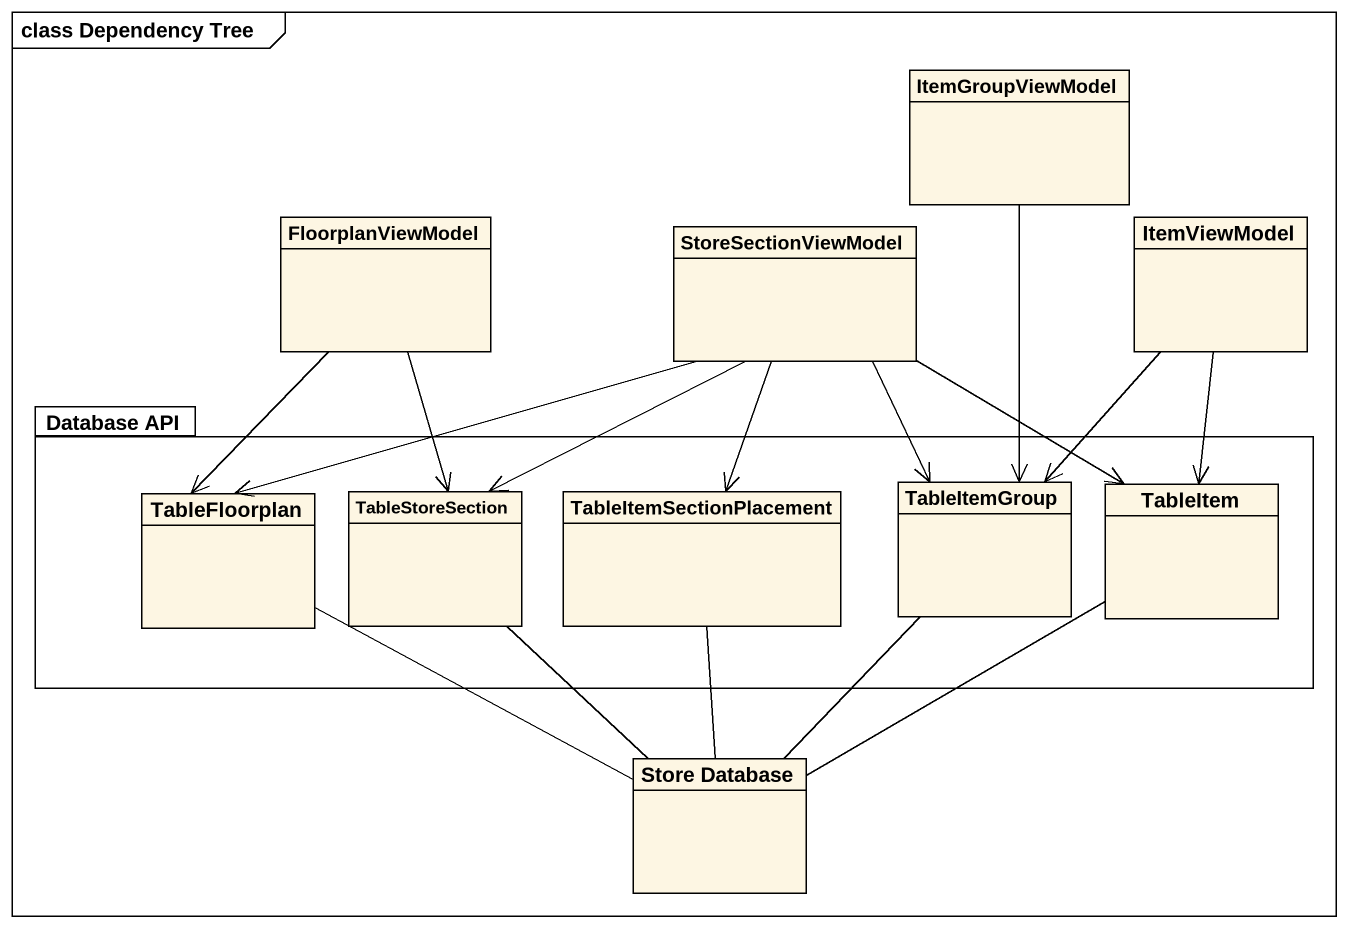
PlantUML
@startuml
mainframe class Dependency Tree
hide circle
hide empty members
class ItemGroupViewModel
class FloorplanViewModel
class StoreSectionViewModel
class ItemViewModel
package "Database API" as Database_API {
  class TableFloorplan
  class TableStoreSection
  class TableItemSectionPlacement
  class TableItemGroup
  class TableItem
}
class "Store Database" as Store_Database
ItemGroupViewModel --> TableItemGroup
FloorplanViewModel --> TableFloorplan
FloorplanViewModel --> TableStoreSection
StoreSectionViewModel -left-> TableFloorplan
StoreSectionViewModel --> TableStoreSection
StoreSectionViewModel --> TableItemSectionPlacement
StoreSectionViewModel --> TableItemGroup
StoreSectionViewModel --> TableItem
ItemViewModel --> TableItemGroup
ItemViewModel --> TableItem
TableFloorplan -right- Store_Database
TableStoreSection -- Store_Database
TableItemSectionPlacement -- Store_Database
TableItemGroup -- Store_Database
TableItem -left- Store_Database
@enduml
